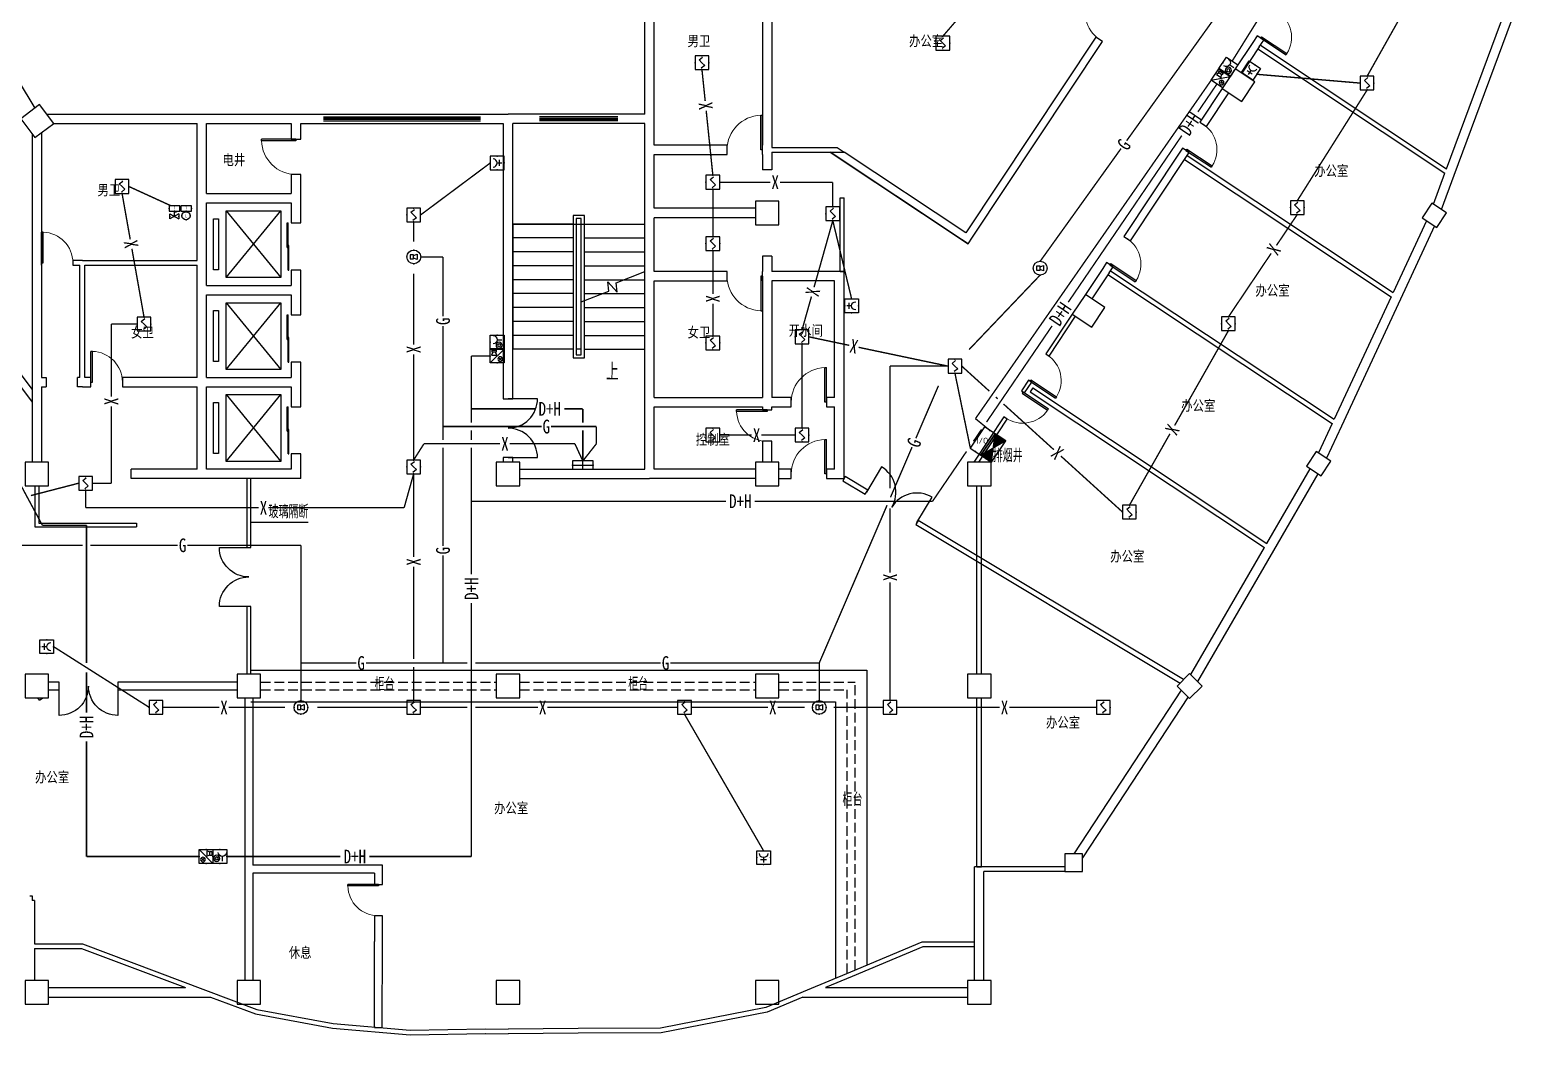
# Model space of a CAD drawing. Extents: x -149393 to 1177518, y -366685 to 296590.
# Drawn here: x 659492 to 697738, y -163112 to -137523 of the extents above; entities that cross this region are included whole.
import ezdxf
from ezdxf.enums import TextEntityAlignment as Align

# ---------------------------------------------------------------- set-up
doc = ezdxf.new("R2010")
doc.units = 0
doc.header["$LTSCALE"] = 1000
doc.header["$MEASUREMENT"] = 0
doc.linetypes.add('DASH', pattern=[0.35, 0.25, -0.1])
doc.linetypes.add('常规', pattern=[20, 10, 0, 10])
doc.layers.get('0').update_dxf_attribs({"linetype": 'CONTINUOUS'})
for name, color, linetype in [('COLUMN', 9, 'CONTINUOUS'), ('EQUIP-消防', 3, 'CONTINUOUS'), ('EQUIP-箱柜', 3, 'CONTINUOUS'), ('SIG_TEXT', 7, 'CONTINUOUS'), ('STAIR', 2, 'CONTINUOUS'), ('TEL_SYMB', 3, 'CONTINUOUS'), ('TEL_TEXT', 7, 'CONTINUOUS'), ('TH_TEXT', 7, 'CONTINUOUS'), ('WALL', 9, 'CONTINUOUS'), ('WALL-MOVE', 6, 'CONTINUOUS'), ('WINDOW', 4, 'CONTINUOUS'), ('WIRE-消防', 3, '常规'), ('WIRE-消防信号', 4, 'TG_S'), ('WIRE-消防电源', 2, 'TG_D')]:
    doc.layers.add(name, color=color, linetype=linetype)
doc.styles.add('_TCH_DIM', font='SIMPLEX', dxfattribs={"bigfont": 'GBCBIG'})
doc.styles.add('_TCH_LABEL', font='COMPLEX', dxfattribs={"bigfont": 'GBCBIG'})
doc.styles.add('_TEL_ATTDEF', font='GBENOR', dxfattribs={"width": 0.8, "height": 3, "bigfont": 'GBCBIG'})
doc.styles.add('_TEL_DIM', font='', dxfattribs={"width": 0.8, "height": 3.5})
doc.styles.get("Standard").update_dxf_attribs({"font": 'gbenor.shx', "bigfont": 'gbcbig.shx'})
doc.styles.add('TG_LINETYPE', font='SIMPLEX', dxfattribs={"width": 0.8, "height": 3, "bigfont": 'HZTXT'})
doc.styles.get('_TEL_DIM').set_extended_font_data('SimSun')
doc.linetypes.add('TG_D', pattern='A,2,-0.3,["D",TG_LINETYPE,S=0.1,R=0,X=-0.23,Y=-0.15],0', length=2.3)
doc.linetypes.add('TG_S', pattern='A,2,-0.45,["S",TG_LINETYPE,S=0.1,R=0,X=-0.3,Y=-0.15],0', length=2.45)

# ---------------------------------------------------------------- blocks, each defined once
blk = doc.blocks.new('$equip$00001423')
for p, q in [((0.75, 0.6), (-0.75, 0.6)), ((-0.75, 0.6), (-0.75, 0)), ((-0.75, 0.3), (0.75, 0.3)), ((-0.75, 0), (0.75, 0)), ((0, 0), (0, 0.6)), ((0.75, 0), (0.75, 0.6))]:
    blk.add_line(p, q)
for p in [(-0.75, 0.3), (0, 0.6), (0, 0), (0.75, 0.3)]:
    blk.add_point(p)
at = {"style": '_TCH_LABEL', "flags": 9}
blk.add_attdef('A', (0, 0), '', height=0.00002, dxfattribs=at)
blk = doc.blocks.new('$equip_U$00000103(cyc-PC)')
for p, q in [((0.5, 0.5), (-0.5, 0.5)), ((-0.5, 0.5), (-0.5, -0.5)), ((-0.2, 0.2), (0.05, 0.4)), ((0, 0), (-0.2, 0.2)), ((0, 0), (0.2, -0.2)), ((0.5, -0.5), (0.5, 0.5)), ((-0.5, -0.5), (0.5, -0.5)), ((0.2, -0.2), (-0.05, -0.4))]:
    blk.add_line(p, q)
for p in [(-0.5, 0), (0, 0.5), (0.5, 0), (0, -0.5)]:
    blk.add_point(p)
at = {"color": 7, "style": '_TEL_DIM', "flags": 1}
blk.add_attdef('A', text='', height=0.00002, dxfattribs=at).set_placement((0, 0), align=Align.MIDDLE_CENTER)
blk = doc.blocks.new('$equip_U$00000105(cyc-PC)')
for p, q in [((0.5, 1), (-0.5, 1)), ((-0.5, 1), (-0.5, 0)), ((-0.5, 0), (0.5, 0)), ((-0.17, 0.5), (-0.17, 0.15)), ((0.5, 0), (0.5, 1))]:
    blk.add_line(p, q)
for radius in [0.226, 0.113]:
    blk.add_circle((0.23, 0.36), radius)
blk.add_arc((-0.17, 0.8), 0.3, 180, 0)
for p in [(-0.5, 0.5), (0, 1), (0, 0), (0.5, 0.5)]:
    blk.add_point(p)
at = {"color": 7, "style": '_TEL_DIM', "flags": 1}
blk.add_attdef('A', text='', height=0.00002, dxfattribs=at).set_placement((0, 0), align=Align.MIDDLE_CENTER)
blk = doc.blocks.new('$equip_U$00000107(cyc-PC)')
for p, q in [((-0.5, 1), (-0.5, 0)), ((0.5, 1), (-0.5, 0)), ((0.5, 1), (-0.5, 1)), ((-0.5, 0), (0.5, 0)), ((-0.27, 0.87, 0), (-0.42, 0.87, 0)), ((-0.42, 0.87, 0), (-0.42, 0.57, 0)), ((-0.42, 0.57, 0), (-0.27, 0.57, 0)), ((-0.27, 0.82, 0), (-0.07, 0.92, 0)), ((-0.27, 0.57, 0), (-0.27, 0.87, 0)), ((-0.07, 0.52, 0), (-0.27, 0.62, 0)), ((-0.07, 0.92, 0), (-0.07, 0.52, 0)), ((0.11, 0.16), (0.34, 0.4)), ((0.11, 0.4), (0.34, 0.16)), ((0.5, 0), (0.5, 1))]:
    blk.add_line(p, q)
blk.add_circle((0.22, 0.28), 0.169)
for p in [(-0.5, 0.5), (0, 1), (0, 0), (0.5, 0.5)]:
    blk.add_point(p)
at = {"color": 7, "style": '_TEL_DIM', "flags": 1}
blk.add_attdef('A', text='', height=0.00002, dxfattribs=at).set_placement((0, 0), align=Align.MIDDLE_CENTER)
blk = doc.blocks.new('$equip$00001635')
for p, q in [((-0.01, -0.35, 0), (-0.26, -0.35, 0)), ((-0.26, -0.35, 0), (-0.26, -0.65, 0)), ((-0.26, -0.65, 0), (-0.01, -0.65, 0)), ((-0.01, -0.4, 0), (0.24, -0.3, 0)), ((-0.01, -0.65, 0), (-0.01, -0.35, 0)), ((0.24, -0.7, 0), (-0.01, -0.6, 0)), ((0.24, -0.3, 0), (0.24, -0.7, 0))]:
    blk.add_line(p, q)
blk.add_circle((0, -0.5), 0.5)
at = {"flags": 9}
blk.add_attdef('A', (0, 0), '', height=0.00002, dxfattribs=at)
blk.add_attdef('B', text='', height=0.4, dxfattribs=at).set_placement((0.85, -0.68), align=Align.MIDDLE_CENTER)
blk = doc.blocks.new('$equip_U$00000115(cyc-PC)')
for p in [(0.01, 0.5, 0), (-0.49, 0, 0), (0.01, -0.5, 0), (0.51, 0, 0)]:
    blk.add_point(p)
blk.add_blockref('$equip$00001635', (0.01, 0.5, 0))
at = {"color": 7, "style": '_TEL_DIM', "flags": 1}
blk.add_attdef('A', text='', height=0.00002, dxfattribs=at).set_placement((0, 0), align=Align.MIDDLE_CENTER)
blk = doc.blocks.new('$equip_U$00000302(cyc-PC)')
for p, q in [((0.5, 0.5), (-0.5, 0.5)), ((-0.5, 0.5), (-0.5, -0.5)), ((0, 0), (0, -0.35)), ((0.5, -0.5), (0.5, 0.5)), ((-0.5, -0.5), (0.5, -0.5)), ((-0.22, -0.17), (0.22, -0.17))]:
    blk.add_line(p, q)
blk.add_arc((0, 0.3), 0.3, 180, 0)
for p in [(-0.5, 0), (0, 0.5), (0.5, 0), (0, -0.5)]:
    blk.add_point(p)
at = {"color": 7, "style": '_TEL_DIM', "flags": 1}
blk.add_attdef('A', text='', height=0.00002, dxfattribs=at).set_placement((0, 0), align=Align.MIDDLE_CENTER)
blk = doc.blocks.new('$equip$00002785')
for p, q in [((0.65, 0.65), (-0.65, 0.65)), ((-0.65, 0.65), (-0.65, 0)), ((-0.65, 0), (0.65, 0)), ((0.65, 0), (0.65, 0.65))]:
    blk.add_line(p, q)
at = {"const_width": 0.04}
blk.add_lwpolyline([(-0.65, 0.65), (0.65, 0.65), (0.65, 0), (-0.65, 0), (-0.65, 0.65), (0.65, 0.65)], dxfattribs=at)
for p in [(-0.65, 0.33), (0, 0.65), (0, 0), (0.65, 0.33)]:
    blk.add_point(p)
at = {"color": 7}
blk.add_attdef('$TEXT$', text='', height=0.3, dxfattribs=at).set_placement((0.01, 0.34), align=Align.MIDDLE_CENTER)
at = {"color": 7, "flags": 1}
for tag, height, p in [('A', 0.00002, (0, 0)), ('B', 0.4, (0.9, 0.25))]:
    blk.add_attdef(tag, text='', height=height, dxfattribs=at).set_placement(p, align=Align.MIDDLE_CENTER)
blk = doc.blocks.new('$equip$00002794')
for p, q in [((0, -0.55), (0, 0)), ((0, 0), (0.23, 0)), ((-0.55, -0.85), (-0.55, -0.25)), ((-0.55, -0.25), (0.55, -0.85)), ((0.55, -0.25), (-0.55, -0.85)), ((0.55, -0.25), (0.55, -0.85))]:
    blk.add_line(p, q)
for p in [(-0.55, -0.55), (0, -0.55), (0.55, -0.55)]:
    blk.add_point(p)
at = {"color": 7, "flags": 1}
for tag, height, p in [('A', 0.00002, (0, 0)), ('B', 0.4, (0.8, -0.61))]:
    blk.add_attdef(tag, text='', height=height, dxfattribs=at).set_placement(p, align=Align.MIDDLE_CENTER)
blk = doc.blocks.new('$equip$00002792')
at = {"const_width": 0.04}
blk.add_lwpolyline([(-0.5, 0, -1), (0.5, 0, -1), (-0.5, 0, -1.463176)], format="xyb", dxfattribs=at)
blk.add_circle((0, 0), 0.5)
for p in [(-0.5, 0), (0, 0.5), (0.5, 0), (0, -0.5)]:
    blk.add_point(p)
at = {"color": 7}
blk.add_attdef('$TEXT$', text='', height=0.4, dxfattribs=at).set_placement((0, 0), align=Align.MIDDLE_CENTER)
at = {"color": 7, "flags": 1}
for tag, height, p in [('A', 0.00002, (0, 0)), ('B', 0.4, (0.75, -0.25))]:
    blk.add_attdef(tag, text='', height=height, dxfattribs=at).set_placement(p, align=Align.MIDDLE_CENTER)
blk = doc.blocks.new('A$C74276B88')
at = {"layer": 'EQUIP-消防', "linetype": 'ByBlock', "xscale": 207.6180480014955, "yscale": 207.6180480014955, "zscale": 207.6180480014955}
for name, p, values in [('$equip$00002785', (139, 228), {'$TEXT$': 'I'}), ('$equip$00002785', (438, 228), {'$TEXT$': 'I'}), ('$equip$00002792', (435, 108), {'$TEXT$': 'L'})]:
    blk.add_blockref(name, p, dxfattribs=at).add_auto_attribs(values)
blk.add_blockref('$equip$00002794', (140, 207), dxfattribs=at)
blk = doc.blocks.new('_FZHK')
blk.add_lwpolyline([(-0.5, -0.5), (0.5, -0.5), (0.5, 0.5), (-0.5, 0.5)], close=True)
blk = doc.blocks.new('$TCHSYS$DOOR2D')
for p, q in [((0.45, 0.975), (0.5, 0.975)), ((0.45, 0), (0.45, 0.975)), ((0.5, 0), (0.5, 0.975)), ((0.5, 0), (0.45, 0))]:
    blk.add_line(p, q)
at = {"lineweight": 13}
blk.add_arc((0.475, 0), 0.975, 91.4693, 180, dxfattribs=at)
blk = doc.blocks.new('$DorLib2D$00000029')
for p, q in [((-0.5, 0.169), (0.02, 0.169)), ((-0.5, 0.169), (-0.5, 0.15)), ((-0.5, 0.15), (0.02, 0.15)), ((-0.02, 0.187), (-0.02, 0.169)), ((-0.02, 0.187), (0.5, 0.187)), ((-0.02, 0.169), (0.5, 0.169)), ((0.02, 0.15), (0.02, 0.169)), ((0.5, 0.187), (0.5, 0.169))]:
    blk.add_line(p, q)
blk = doc.blocks.new('$DorLib2D$00000001')
for p, q in [((0.45, 0.975), (0.5, 0.975)), ((0.45, 0), (0.45, 0.975)), ((0.5, 0), (0.5, 0.975)), ((0.5, 0), (0.45, 0))]:
    blk.add_line(p, q)
at = {"lineweight": 13}
blk.add_arc((0.475, 0), 0.975, 91.4693, 180, dxfattribs=at)
blk = doc.blocks.new('$TCHSYS$WIN2D')
for p, q in [((-0.5, 0.5), (0.5, 0.5)), ((0.5, 0.1667), (-0.5, 0.1667)), ((0.5, -0.1667), (-0.5, -0.1667)), ((-0.5, -0.5), (0.5, -0.5))]:
    blk.add_line(p, q)
blk = doc.blocks.new('$equip$00003098')
for p, q in [((0.603, 0.349), (-0.697, 0.349)), ((0.603, 0.349), (-0.697, -0.301)), ((-0.697, 0.349), (0.603, -0.301)), ((-0.697, 0.349), (-0.697, -0.301)), ((0.603, -0.301), (0.603, 0.349)), ((-0.697, -0.301), (0.603, -0.301))]:
    blk.add_line(p, q)
at = {"const_width": 0.04}
blk.add_lwpolyline([(-0.697, 0.349), (-0.697, -0.301), (0.603, -0.301), (0.603, 0.349), (-0.697, 0.349), (-0.697, -0.301)], dxfattribs=at)
for p in [(-0.697, 0.024), (-0.047, 0.349), (0.603, 0.024), (-0.047, -0.301)]:
    blk.add_point(p)
for points in [[(-0.697, 0.349), (-0.047, 0.024), (-0.697, -0.301)], [(0.603, 0.349), (-0.047, 0.024), (0.603, -0.301)]]:
    blk.add_solid(points)
at = {"color": 7, "flags": 1}
for tag, height, p in [('A', 0.00002, (0, 0)), ('B', 0.4, (0.862, 0.002))]:
    blk.add_attdef(tag, text='', height=height, dxfattribs=at).set_placement(p, align=Align.MIDDLE_CENTER)
blk = doc.blocks.new('$equip$00002773')
for p, q in [((0.65, 0.65), (-0.65, 0.65)), ((-0.65, 0.65), (-0.65, 0)), ((-0.65, 0), (0.65, 0)), ((0.65, 0), (0.65, 0.65))]:
    blk.add_line(p, q)
at = {"const_width": 0.04}
blk.add_lwpolyline([(-0.65, 0.65), (-0.65, 0), (0.65, 0), (0.65, 0.65), (-0.65, 0.65), (-0.65, 0)], dxfattribs=at)
for p in [(-0.65, 0.325), (0, 0.65), (0, 0), (0.65, 0.325)]:
    blk.add_point(p)
at = {"color": 7}
blk.add_attdef('$TEXT$', text='', height=0.3, dxfattribs=at).set_placement((0.006, 0.343), align=Align.MIDDLE_CENTER)
at = {"color": 7, "flags": 1}
for tag, height, p in [('A', 0.00002, (0, 0)), ('B', 0.4, (0.905, 0.246))]:
    blk.add_attdef(tag, text='', height=height, dxfattribs=at).set_placement(p, align=Align.MIDDLE_CENTER)

msp = doc.modelspace()

# ---------------------------------------------------------------- linework, layer by layer
at = {"color": 59}
for p, q in [((664490.2, -142126.7), (665880.4, -143826.7)), ((664490.2, -143826.7), (665880.4, -142126.7)), ((664490.2, -144466.7), (665880.4, -146166.7)), ((664490.2, -146166.7), (665880.4, -144466.7)), ((664490.2, -146806.7), (665880.4, -148506.7)), ((664490.2, -148506.7), (665880.4, -146806.7))]:
    msp.add_line(p, q, dxfattribs=at)
for points in [[(679865.6, -140631.2), (683378.2, -142965)], [(665113.9, -150051.7), (666577.8, -150051.7)], [(665113.9, -153826.7), (680803.9, -153826.7), (680803.9, -161333.6)], [(665113.9, -154626.7), (680003.9, -154626.7), (680003.9, -161668.8)]]:
    msp.add_lwpolyline(points)
for points in [[(664490.2, -142126.7), (665880.4, -142126.7), (665880.4, -143826.7), (664490.2, -143826.7)], [(664160.2, -142326.7), (664288.7, -142326.7), (664288.7, -143626.7), (664160.2, -143626.7)], [(664490.2, -144466.7), (665880.4, -144466.7), (665880.4, -146166.7), (664490.2, -146166.7)], [(664160.2, -144666.7), (664288.7, -144666.7), (664288.7, -145966.7), (664160.2, -145966.7)], [(664490.2, -146806.7), (665880.4, -146806.7), (665880.4, -148506.7), (664490.2, -148506.7)], [(664160.2, -147006.7), (664288.7, -147006.7), (664288.7, -148306.7), (664160.2, -148306.7)]]:
    msp.add_lwpolyline(points, close=True, dxfattribs=at)
at = {"layer": 'STAIR', "color": 59}
for p, q in [((673608.2, -142246.9), (673319.5, -142246.9)), ((673319.5, -142246.9), (673319.5, -145869.4)), ((673608.2, -145869.4), (673608.2, -142246.9)), ((671783.9, -142463.5), (671783.9, -145652.9)), ((673319.5, -142463.5), (671783.9, -142463.5)), ((671783.9, -142463.5), (675143.9, -142463.5)), ((673529.5, -142325.7), (673398.2, -142325.7)), ((673398.2, -142325.7), (673398.2, -145790.7)), ((673398.2, -142463.5), (673398.2, -145652.9)), ((673529.5, -145790.7), (673529.5, -142325.7)), ((673529.5, -144306.6), (673529.5, -142463.5)), ((673608.2, -142463.5), (675143.9, -142463.5)), ((675143.9, -143668.7), (675143.9, -142463.5)), ((673319.5, -142817.9), (671783.9, -142817.9)), ((673608.2, -142817.9), (675143.9, -142817.9)), ((673319.5, -143172.3), (671783.9, -143172.3)), ((673608.2, -143172.3), (675143.9, -143172.3)), ((673319.5, -143526.6), (671783.9, -143526.6)), ((673608.2, -143526.6), (675143.9, -143526.6)), ((674414.2, -143957), (675143.9, -143668.7)), ((673319.5, -143881), (671783.9, -143881)), ((673529.5, -144447.7), (674234.8, -144169)), ((673608.2, -143881), (674606.5, -143881)), ((674234.8, -144169), (674208, -143936.4)), ((674208, -143936.4), (674442.2, -144200.5)), ((674442.2, -144200.5), (674414.2, -143957)), ((674606.5, -143881), (675143.9, -143881)), ((675143.9, -145652.9), (675143.9, -143809.8)), ((673319.5, -144235.4), (671783.9, -144235.4)), ((673529.5, -145652.9), (673529.5, -144447.7)), ((673608.2, -144235.4), (674066.8, -144235.4)), ((674066.8, -144235.4), (675143.9, -144235.4)), ((673319.5, -144589.8), (671783.9, -144589.8)), ((673319.5, -144944.1), (671783.9, -144944.1)), ((673608.2, -144589.8), (675143.9, -144589.8)), ((673608.2, -144944.1), (675143.9, -144944.1)), ((673319.5, -145298.5), (671783.9, -145298.5)), ((673608.2, -145298.5), (675143.9, -145298.5)), ((673319.5, -145652.9), (671783.9, -145652.9)), ((673529.5, -145652.9), (673398.2, -145652.9)), ((673608.2, -145652.9), (675143.9, -145652.9)), ((673319.5, -145869.4), (673608.2, -145869.4)), ((673398.2, -145790.7), (673529.5, -145790.7))]:
    msp.add_line(p, q, dxfattribs=at)
at = {"layer": 'TEL_SYMB', "color": 59}
msp.add_lwpolyline([(674336.7, -145830.1, 0, 0, 0), (674336.7, -144629.1, 105, 0, 0), (674336.7, -144235.4, 0, 0, 0)], format="xyseb", dxfattribs=at)
at = {"layer": 'WALL', "color": 59}
for p, q in [((695564.9, -141053.6), (697532.4, -135739.5)), ((695758.7, -141221.3), (697737.8, -135876)), ((675143.9, -139661.8), (675143.9, -136197.3)), ((675383.9, -139781.8), (675383.9, -136330.2)), ((678143.9, -137006.8), (678143.9, -140451.2)), ((678383.9, -137006.8), (678383.9, -140511.2)), ((690759.3, -138004.8), (695522.1, -141169.2)), ((690825.7, -137904.9), (695564.9, -141053.6)), ((659193, -138807.9), (659610.8, -139515.1)), ((659915.2, -139661.8), (663863.9, -139661.8)), ((660095.2, -139901.8), (663743.9, -139901.8)), ((663743.9, -141806.7), (663743.9, -139901.8)), ((663863.9, -139661.8), (666263.9, -139661.8)), ((663983.9, -139901.8), (666143.9, -139901.8)), ((663983.9, -141686.7), (663983.9, -139901.8)), ((666143.9, -139901.8), (666143.9, -140299.2)), ((666263.9, -139661.8), (671663.9, -139661.8)), ((666383.9, -140299.2), (666383.9, -139901.8)), ((666383.9, -139901.8), (671543.9, -139901.8)), ((671543.9, -139901.8), (671543.9, -146910.4)), ((675143.9, -139661.8), (671663.9, -139661.8)), ((675143.9, -139901.8), (671783.9, -139901.8)), ((671783.9, -146910.4), (671783.9, -139901.8)), ((675143.9, -140571.2), (675143.9, -139901.8)), ((675383.9, -140451.2), (675383.9, -139781.8)), ((659543.9, -140166.8), (659543.9, -146486.7)), ((659783.9, -140135.3), (659783.9, -146366.7)), ((666143.9, -140299.2), (666383.9, -140299.2)), ((675143.9, -142181.8), (675143.9, -140571.2)), ((677243.9, -140451.2), (675383.9, -140451.2)), ((675383.9, -142061.8), (675383.9, -140691.2)), ((675383.9, -140691.2), (677243.9, -140691.2)), ((677243.9, -140691.2), (677243.9, -140451.2)), ((678143.9, -140691.2), (678143.9, -140451.2)), ((678143.9, -140691.2), (678143.9, -141081.8)), ((678383.9, -140511.2), (680046.4, -140511.2)), ((678383.9, -140631.2), (678383.9, -141081.8)), ((678383.9, -140631.2), (680227, -140631.2)), ((680046.4, -140511.2), (680227, -140631.2)), ((688955.3, -140720.2), (694203.9, -144207.4)), ((678383.9, -141081.8), (678143.9, -141081.8)), ((688888.9, -140820.1), (694152.7, -144317.4)), ((666383.9, -141199.2), (666143.9, -141199.2)), ((666143.9, -141199.2), (666143.9, -141686.7)), ((666383.9, -141806.7), (666383.9, -141199.2)), ((695231.4, -141954.5), (695522.1, -141169.2)), ((695436.8, -142091), (695758.7, -141221.3)), ((663743.9, -143391), (663743.9, -141806.7)), ((663983.9, -141686.7), (666143.9, -141686.7)), ((666383.9, -142436.8), (666383.9, -141806.7)), ((663983.9, -141926.7), (666143.9, -141926.7)), ((663983.9, -143451), (663983.9, -141926.7)), ((666143.9, -141926.7), (666143.9, -142436.8)), ((675143.9, -143792.4), (675143.9, -142181.8)), ((677963.9, -142061.8), (675383.9, -142061.8)), ((666143.9, -142436.8), (666383.9, -142436.8)), ((677963.9, -142301.8), (675383.9, -142301.8)), ((675383.9, -143672.4), (675383.9, -142301.8)), ((695056.5, -142378.7), (694203.9, -144207.4)), ((695258.7, -142513), (694388.2, -144380.3)), ((659783.9, -143511), (659783.9, -143391)), ((660824.1, -143391), (660583.9, -143391)), ((660583.9, -143391), (660583.9, -143511)), ((660824.1, -143391), (663743.9, -143391)), ((678143.9, -143281.8), (678143.9, -143672.4)), ((678383.9, -143281.8), (678143.9, -143281.8)), ((678383.9, -143281.8), (678383.9, -143672.4)), ((660583.9, -143511), (660764.1, -143511)), ((660764.1, -146366.7), (660764.1, -143511)), ((660884.1, -146366.7), (660884.1, -143511)), ((660884.1, -143511), (663743.9, -143511)), ((663743.9, -144146.7), (663743.9, -143511)), ((663983.9, -144026.7), (663983.9, -143451)), ((666383.9, -143636.8), (666143.9, -143636.8)), ((666143.9, -143636.8), (666143.9, -144026.7)), ((666383.9, -144146.7), (666383.9, -143636.8)), ((675143.9, -146997), (675143.9, -143792.4)), ((677243.9, -143672.4), (675383.9, -143672.4)), ((677243.9, -143912.4), (677243.9, -143672.4)), ((678143.9, -143912.4), (678143.9, -143672.4)), ((680219.9, -143672.4), (678383.9, -143672.4)), ((680219.9, -146997), (680219.9, -143672.4)), ((686940.9, -143752), (692648.3, -147544)), ((687007.3, -143652.1), (692699.6, -147434)), ((663743.9, -146366.7), (663743.9, -144146.7)), ((663983.9, -144026.7), (666143.9, -144026.7)), ((666383.9, -144776.8), (666383.9, -144146.7)), ((675383.9, -143912.4), (677243.9, -143912.4)), ((675383.9, -146877), (675383.9, -143912.4)), ((678143.9, -143912.4), (678143.9, -146877)), ((678383.9, -143912.4), (678383.9, -146877)), ((679979.9, -143912.4), (678383.9, -143912.4)), ((679979.9, -146877), (679979.9, -143912.4)), ((663983.9, -146366.7), (663983.9, -144266.7)), ((663983.9, -144266.7), (666143.9, -144266.7)), ((666143.9, -144266.7), (666143.9, -144776.8)), ((694152.7, -144317.4), (692699.6, -147434)), ((694388.2, -144380.3), (692883.8, -147606.9)), ((666143.9, -144776.8), (666383.9, -144776.8)), ((666383.9, -145976.8), (666143.9, -145976.8)), ((666143.9, -145976.8), (666143.9, -146366.7)), ((666383.9, -146486.7), (666383.9, -145976.8)), ((659783.9, -146366.7), (659903.9, -146366.7)), ((659903.9, -146366.7), (659903.9, -146606.7)), ((660764.1, -146366.7), (660704.1, -146366.7)), ((660704.1, -146606.7), (660704.1, -146366.7)), ((661044, -146366.7), (660884.1, -146366.7)), ((661044, -146606.7), (661044, -146366.7)), ((663743.9, -146366.7), (661844, -146366.7)), ((661844, -146366.7), (661844, -146606.7)), ((663983.9, -146366.7), (666143.9, -146366.7)), ((659543.9, -146486.7), (659543.9, -146993.4)), ((659783.9, -146606.7), (659903.9, -146606.7)), ((659783.9, -146606.7), (659783.9, -146993.4)), ((660824.1, -146606.7), (660704.1, -146606.7)), ((660824.1, -146606.7), (661044, -146606.7)), ((661844, -146606.7), (663743.9, -146606.7)), ((663743.9, -148706.7), (663743.9, -146606.7)), ((663983.9, -148706.7), (663983.9, -146606.7)), ((663983.9, -146606.7), (666143.9, -146606.7)), ((666143.9, -146606.7), (666143.9, -147116.8)), ((666383.9, -147116.8), (666383.9, -146486.7)), ((685026.2, -146633.9), (684959.8, -146733.9)), ((684959.8, -146733.9), (690928.1, -150699.2)), ((685026.2, -146633.9), (690988.4, -150595.2)), ((659543.9, -146993.4), (659543.9, -148526.7)), ((659783.9, -146993.4), (659783.9, -148526.7)), ((666143.9, -147116.8), (666383.9, -147116.8)), ((671543.9, -146910.4), (671783.9, -146910.4)), ((675143.9, -148706.7), (675143.9, -146997)), ((675383.9, -146877), (678143.9, -146877)), ((675383.9, -148706.7), (675383.9, -147117)), ((675383.9, -147117), (678143.9, -147117)), ((678143.9, -147117), (678143.9, -147195.4)), ((678143.9, -147195.4), (678383.9, -147195.4)), ((678875.3, -146877), (678383.9, -146877)), ((678383.9, -147195.4), (678383.9, -147117)), ((678383.9, -147117), (678875.3, -147117)), ((678875.3, -147117), (678875.3, -146877)), ((679979.9, -146877), (679775.3, -146877)), ((679775.3, -146877), (679775.3, -147117)), ((679775.3, -147117), (679979.9, -147117)), ((679979.9, -148706.7), (679979.9, -147117)), ((680219.9, -148946.7), (680219.9, -146997)), ((692648.3, -147544), (692300, -148291.1)), ((692883.8, -147606.9), (692502.2, -148425.4)), ((678383.9, -147995.4), (678143.9, -147995.4)), ((678143.9, -147995.4), (678143.9, -148526.7)), ((678383.9, -148526.7), (678383.9, -147995.4)), ((666383.9, -148316.8), (666143.9, -148316.8)), ((666143.9, -148316.8), (666143.9, -148706.7)), ((666383.9, -148946.7), (666383.9, -148316.8)), ((663743.9, -148706.7), (662063.9, -148706.7)), ((662063.9, -148946.7), (662063.9, -148706.7)), ((665063.9, -148706.7), (663983.9, -148706.7)), ((666143.9, -148706.7), (665063.9, -148706.7)), ((671783.9, -148410.4), (671543.9, -148410.4)), ((671543.9, -148410.4), (671543.9, -148526.7)), ((671783.9, -148526.7), (671783.9, -148410.4)), ((671963.9, -148706.7), (675143.9, -148706.7)), ((677963.9, -148706.7), (675383.9, -148706.7)), ((678875.3, -148706.7), (678563.9, -148706.7)), ((678875.3, -148946.7), (678875.3, -148706.7)), ((679979.9, -148706.7), (679775.3, -148706.7)), ((679775.3, -148706.7), (679775.3, -148946.7)), ((690988.4, -150595.2), (692091.7, -148692.9)), ((663863.9, -148946.7), (662063.9, -148946.7)), ((665063.9, -148946.7), (663863.9, -148946.7)), ((666383.9, -148946.7), (665063.9, -148946.7)), ((671963.9, -148946.7), (675263.9, -148946.7)), ((677963.9, -148946.7), (675263.9, -148946.7)), ((678563.9, -148946.7), (678875.3, -148946.7)), ((679775.3, -148946.7), (680219.9, -148946.7)), ((680250.7, -148895.3), (680189, -148998.2)), ((680189, -148998.2), (680760.5, -149341)), ((680822.2, -149238.1), (680250.7, -148895.3)), ((683603.9, -153926.7), (683603.9, -149126.7)), ((683723.9, -153926.7), (683723.9, -149126.7)), ((691162.2, -150774), (692292, -148826)), ((680760.5, -149341), (680822.2, -149238.1)), ((682108.5, -150009.8), (682046.8, -150112.7)), ((682046.8, -150112.7), (688778.2, -154151.1)), ((688865.6, -154063.7), (682108.5, -150009.8)), ((689049.8, -153937.5), (690928.1, -150699.2)), ((689225.4, -154113.1), (691162.2, -150774)), ((688808, -154332.1), (686068.1, -158501.7)), ((688981.3, -154505.4), (686288.9, -158602.8)), ((683603.9, -158831.7), (683603.9, -154526.7)), ((683723.9, -158831.7), (683723.9, -154526.7)), ((685838.9, -158831.7), (683543.9, -158831.7)), ((683543.9, -161726.7), (683543.9, -158831.7)), ((683603.9, -158831.7), (683723.9, -158831.7)), ((685838.9, -158951.7), (683783.9, -158951.7)), ((683783.9, -161726.7), (683783.9, -158951.7)), ((659483.9, -159566.7), (659545.3, -159566.7)), ((659545.3, -159566.7), (659545.3, -159686.7)), ((659603.9, -159686.7), (659545.3, -159686.7)), ((659603.9, -159686.7), (659603.9, -160794.5)), ((659603.9, -160794.5), (660825.4, -160794.5)), ((659603.9, -160914.5), (659603.9, -161726.7)), ((659603.9, -160914.5), (660803.7, -160914.5)), ((660803.7, -160914.5), (663451, -161906.7)), ((660825.4, -160794.5), (663963.1, -161970.5)), ((682201.1, -160748.1), (680380.7, -161510.9)), ((682225.2, -160868.1), (680427, -161621.6)), ((683543.9, -160748.1), (682201.1, -160748.1)), ((683543.9, -160868.1), (682225.2, -160868.1)), ((683543.9, -160868.1), (683543.9, -160748.1)), ((680380.7, -161510.9), (679281.9, -161971.4)), ((680427, -161621.6), (679746.7, -161906.7)), ((659963.9, -161906.7), (663451, -161906.7)), ((659963.9, -162146.7), (664091.3, -162146.7)), ((663963.1, -161970.5), (665269.8, -162460.3)), ((664091.3, -162146.7), (665237.5, -162576.3)), ((679281.9, -161971.4), (678225.2, -162414.2)), ((679173.9, -162146.7), (678260.2, -162529.6)), ((679173.9, -162146.7), (683363.9, -162146.7)), ((679746.7, -161906.7), (683363.9, -161906.7)), ((665269.8, -162460.3), (667211.3, -162824.1)), ((678225.2, -162414.2), (675548.1, -162936.9)), ((678260.2, -162529.6), (675560, -163056.8)), ((665237.5, -162576.3), (667195, -162943.2)), ((667211.3, -162824.1), (669173.2, -162992.1)), ((667195, -162943.2), (669169.2, -163112.1)), ((669169.2, -163112.1), (671094.5, -163075.5)), ((669173.2, -162992.1), (671092.2, -162955.5)), ((671092.8, -163075.5), (671663.3, -163080.6)), ((671093.9, -162955.5), (671664.4, -162960.6)), ((673448.1, -162945.7), (671663.4, -162960.6)), ((673449.1, -163065.7), (671664.4, -163080.6)), ((675548.1, -162936.9), (673448.4, -162945.7)), ((675560, -163056.8), (673448.9, -163065.7))]:
    msp.add_line(p, q, dxfattribs=at)
at = {"layer": 'WALL'}
for p, q in [((690741.6, -137670.1), (690625.9, -137844.2)), ((690908.2, -137780.8), (690741.6, -137670.1)), ((686635.8, -137700.7), (683322.3, -142687.8)), ((683488.9, -142798.5), (686802.3, -137811.4)), ((686802.3, -137811.4), (686635.8, -137700.7)), ((690625.9, -137844.2), (690183.2, -138510.5)), ((690792.5, -137954.9), (690349.8, -138621.2)), ((690792.5, -137954.9), (690908.2, -137780.8)), ((653263.2, -138625.8), (659543.9, -147000.1)), ((659543.9, -146666.7), (653423.2, -138505.8)), ((689851.2, -139010.3), (689283.1, -139865.3)), ((689449.7, -139976), (690017.8, -139121)), ((689283.1, -139865.3), (689449.7, -139976)), ((683211.7, -142854.4), (679865.6, -140631.2)), ((683322.3, -142687.8), (680227, -140631.2)), ((688755.5, -140659.5), (687347.6, -142778.6)), ((688840.4, -140531.7), (688755.5, -140659.5)), ((689007, -140642.4), (688840.4, -140531.7)), ((688922.1, -140770.1), (689007, -140642.4)), ((687514.1, -142889.2), (688922.1, -140770.1)), ((683378.2, -142965), (683211.7, -142854.4)), ((683378.2, -142965), (683488.9, -142798.5)), ((683488.9, -142798.5), (683488.9, -142798.5)), ((687347.6, -142778.6), (687514.1, -142889.2)), ((686807.5, -143591.3), (686364.8, -144257.7)), ((686974.1, -143702), (686531.4, -144368.4)), ((686904.8, -143444.9), (686807.5, -143591.3)), ((687071.4, -143555.6), (686904.8, -143444.9)), ((686974.1, -143702), (687071.4, -143555.6)), ((686032.8, -144757.4), (685359.4, -145770.9)), ((685442.7, -145826.3), (686116.1, -144812.8)), ((685359.4, -145770.9), (685442.7, -145826.3)), ((684916.7, -146437.3), (684736.1, -146709.2)), ((685000, -146492.6), (684916.7, -146437.3)), ((684736.1, -146709.2), (684819.3, -146764.5)), ((684819.3, -146764.5), (685000, -146492.6)), ((684293.3, -147375.5), (683528.5, -148526.7)), ((683648.5, -148526.7), (684376.6, -147430.9)), ((684376.6, -147430.9), (684293.3, -147375.5)), ((660229.9, -154126.7), (659963.9, -154126.7)), ((660229.9, -154326.7), (660229.9, -154126.7)), ((664763.9, -154126.7), (661729.9, -154126.7)), ((661729.9, -154126.7), (661729.9, -154326.7)), ((659963.9, -154326.7), (660229.9, -154326.7)), ((661729.9, -154326.7), (664763.9, -154326.7)), ((659733.9, -154586.7), (659688.9, -154526.7)), ((659733.9, -154586.7), (659813.9, -154526.7)), ((664963.9, -154526.7), (664963.9, -158891.7)), ((665163.9, -154526.7), (665163.9, -158791.7)), ((664963.9, -158891.7), (664963.9, -161726.7)), ((668463.9, -158791.7), (665163.9, -158791.7)), ((665163.9, -158991.7), (665163.9, -161726.7)), ((668263.9, -158991.7), (665163.9, -158991.7)), ((668263.9, -158991.7), (668263.9, -159279.1)), ((668463.9, -159279.1), (668463.9, -158791.7)), ((668263.9, -159279.1), (668463.9, -159279.1)), ((668463.9, -160079.1), (668263.9, -160079.1)), ((668263.9, -160079.1), (668263.9, -160731.7)), ((668463.9, -160731.7), (668463.9, -160079.1)), ((668259.7, -162922.2), (668263.9, -160731.5)), ((668459.7, -162922.6), (668463.9, -160731.9)), ((668259.7, -162922.2), (668459.7, -162922.6))]:
    msp.add_line(p, q, dxfattribs=at)
at = {"layer": 'WALL', "linetype": 'DASH'}
for p, q in [((665363.9, -154126.7), (671363.9, -154126.7)), ((671963.9, -154126.7), (677963.9, -154126.7)), ((678563.9, -154126.7), (680503.9, -154126.7)), ((680503.9, -161459.3), (680503.9, -154126.7)), ((665363.9, -154326.7), (671363.9, -154326.7)), ((671963.9, -154326.7), (677963.9, -154326.7)), ((678563.9, -154326.7), (680303.9, -154326.7)), ((680303.9, -161543.1), (680303.9, -154326.7))]:
    msp.add_line(p, q, dxfattribs=at)
at = {"layer": 'WALL-MOVE', "color": 59}
for p, q in [((680119.9, -143672.4), (680119.9, -141799.2)), ((680119.9, -141799.2), (680219.9, -141799.2)), ((680219.9, -143672.4), (680219.9, -141799.2)), ((680119.9, -143672.4), (680219.9, -143672.4)), ((659613.9, -149126.7), (659613.9, -150176.7)), ((659713.9, -149126.7), (659713.9, -150076.7)), ((665013.9, -148946.7), (665013.9, -150698.8)), ((665113.9, -150698.8), (665113.9, -148946.7)), ((659613.9, -150176.7), (662202.3, -150176.7)), ((659713.9, -150076.7), (662202.3, -150076.7)), ((662202.3, -150076.7), (662202.3, -150176.7)), ((665013.9, -150698.8), (665113.9, -150698.8)), ((665113.9, -152198.8), (665013.9, -152198.8)), ((665013.9, -152198.8), (665013.9, -153926.7)), ((665113.9, -153926.7), (665113.9, -152198.8))]:
    msp.add_line(p, q, dxfattribs=at)
at = {"layer": 'WINDOW', "color": 59, "extrusion": (-2.99942e-32, -1.22461e-16, -1)}
msp.add_lwpolyline([(-671663.9, -148410.4), (-672413.9, -148410.4, -0.4142136), (-671663.9, -147660.4, -0.4142136), (-672413.9, -146910.4), (-671663.9, -146910.4)], format="xyb", dxfattribs=at)
at = {"layer": 'WINDOW', "color": 59, "extrusion": (1.05012e-16, -6.30007e-17, -1)}
msp.add_lwpolyline([(-682077.6, -150061.3), (-682463.5, -149418.1, -0.4142136), (-681434.5, -149675.4, -0.4142136), (-681177.2, -148646.5), (-680791.4, -149289.6)], format="xyb", dxfattribs=at)
at = {"layer": 'WINDOW', "color": 59}
for points in [[(665063.9, -152198.8), (664313.9, -152198.8, -0.4142136), (665063.9, -151448.8, -0.4142136), (664313.9, -150698.8), (665063.9, -150698.8)], [(661729.9, -154226.7), (661729.9, -154976.7, -0.4142136), (660979.9, -154226.7, -0.4142136), (660229.9, -154976.7), (660229.9, -154226.7)]]:
    msp.add_lwpolyline(points, format="xyb", dxfattribs=at)
at = {"layer": 'WIRE-消防', "color": 2, "linetype": '常规', "const_width": 35}
for points in [[(687416.4, -140342.2), (692284.3, -133555)], [(685215.1, -143411.3), (687274, -140540.6)], [(669439.5, -143300.2), (670007.5, -143300.2)], [(670007.5, -143300.2), (670007.5, -144817.3)], [(685215.1, -143761.3), (683403.6, -145660.9)], [(670007.5, -145061.6), (670007.5, -147958.5)], [(682624, -146581.9), (682048.8, -147919.5)], [(670007.5, -147619), (672516.6, -147619)], [(672760.8, -147619), (673915, -147619)], [(673915, -147619), (673915, -148056.1)], [(670007.5, -148158.5), (670007.5, -150658.7)], [(673568.6, -148496.7), (673915, -148056.1)], [(681952.3, -148143.9), (681402.7, -149422.2)], [(681316.7, -149622.2), (679589.1, -153640.1)], [(658897.1, -150643), (660830.2, -150643)], [(661030.2, -150643), (663254.9, -150643)], [(663499.1, -150643), (666389.8, -150643)], [(666389.8, -153640.1), (666389.8, -150643)], [(670007.5, -150903), (670007.5, -153640.1)], [(666389.8, -154595.9), (666389.8, -153640.1)], [(666389.8, -153640.1), (667801.5, -153640.1)], [(668045.7, -153640.1), (670631.3, -153640.1)], [(670831.3, -153640.1), (675552.3, -153640.1)], [(675796.5, -153640.1), (679589.1, -153640.1)], [(679589.1, -154595.9), (679589.1, -153640.1)]]:
    msp.add_lwpolyline(points, dxfattribs=at)
at = {"layer": 'WIRE-消防', "color": 0, "linetype": '常规', "const_width": 35}
for points in [[(690105.2, -138311.7), (692752.1, -134070.5)], [(689714.9, -138899.2), (689232.7, -139606.6)], [(688820.1, -140212.1), (685930, -144452.2)], [(685517.4, -145057.7), (683849.6, -147504.5)], [(671212.8, -145824.3), (670731.3, -145824.3)], [(670731.3, -145824.3), (670731.3, -147519)], [(672360.9, -147169.3), (670731.3, -147169.3)], [(673568.6, -147169.3), (673093.7, -147169.3)], [(673568.6, -147519), (673568.6, -147169.3)], [(670731.3, -147719), (670731.3, -147958.5)], [(673568.6, -148496.7), (673568.6, -147719)], [(683722.4, -147691.1), (683515.3, -147995)], [(658859.6, -148373.8), (659806.1, -150133.8)], [(670731.3, -148158.5), (670731.3, -151381.3)], [(683338.8, -148254), (682474.4, -149522.2)], [(677213, -149522.2), (670731.3, -149522.2)], [(682474.4, -149522.2), (677945.7, -149522.2)], [(659806.1, -150133.8), (660930.2, -150133.8)], [(660930.2, -150133.8), (660930.2, -153638.5)], [(670731.3, -152114), (670731.3, -158568.2)], [(660930.2, -153875.4), (660930.2, -154905.2)], [(660930.2, -155638), (660930.2, -158568.2)], [(663798, -158568.2), (660930.2, -158568.2)], [(664503.4, -158568.2), (667397, -158568.2)], [(668129.7, -158568.2), (670731.3, -158568.2)]]:
    msp.add_lwpolyline(points, dxfattribs=at)
at = {"layer": 'WIRE-消防', "linetype": '常规', "const_width": 35}
for points in [[(682735, -137682.6), (684085, -136115.5)], [(693540.2, -138699.5), (694472, -137043.3)], [(676602.1, -138529.2), (676685, -139333.4)], [(690728.2, -138649.9), (693365.2, -138874.5)], [(691761.9, -141869.3), (693540.2, -139049.5)], [(676710.1, -139576.4), (676879.8, -141222.6)], [(669436, -142232.6), (671212.8, -140907.6)], [(662010.3, -141507.7), (663080.8, -141998.1)], [(677054.8, -141397.6), (678344.6, -141397.6)], [(678588.9, -141397.6), (679933.9, -141397.6)], [(679933.9, -142026.9), (679933.9, -141397.6)], [(661835.3, -141682.7), (662043.2, -142853.2)], [(676879.8, -142785.8), (676879.8, -141572.6)], [(691231.4, -143008.5), (691761.9, -142219.3)], [(669261, -142407.6), (669261, -142908.7)], [(679456.6, -144073.1), (679933.9, -142376.9)], [(680413.8, -144371.6), (679933.9, -142376.9)], [(662085.9, -143093.6), (662395.4, -144835.8)], [(676879.8, -144243.9), (676879.8, -143135.8)], [(690009.2, -144826.6), (691095.1, -143211.2)], [(669261, -143729.3), (669261, -145535.4)], [(676879.8, -145315.5), (676879.8, -144488.2)], [(679150.4, -145161.1), (679390.4, -144308.3)], [(662220.4, -145010.8), (661561.7, -145010.8)], [(661561.7, -145010.8), (661561.7, -146857.7)], [(679325.4, -145336.1), (680352, -145552)], [(688638.9, -147592.7), (690009.2, -145176.6)], [(679150.4, -147662.6), (679150.4, -145511.1)], [(680591, -145602.3), (682868.7, -146081.4)], [(669261, -145779.6), (669261, -148471.7)], [(682868.7, -146081.4), (681392.7, -146081.4)], [(681392.7, -149192.4), (681392.7, -146081.4)], [(683218.7, -146081.4), (683918.7, -146716.8)], [(684086.7, -146869.3), (684132.9, -146911.3)], [(661561.7, -147101.9), (661561.7, -149062.6)], [(684282.5, -147047), (685561.5, -148208)], [(677054.8, -147837.6), (677870.4, -147837.6)], [(678114.6, -147837.6), (678975.4, -147837.6)], [(687487.7, -149622.5), (688518.4, -147805.1)], [(669261, -148471.7), (669522.3, -148058.5)], [(669522.3, -148058.5), (671462.3, -148058.5)], [(671706.6, -148058.5), (673366.9, -148058.5)], [(673568.6, -148496.7), (673366.9, -148058.5)], [(685742.4, -148372.2), (687312.7, -149797.5)], [(659513, -149377.6), (660731.3, -149062.6)], [(661081.3, -149062.6), (661561.7, -149062.6)], [(669261, -148821.7), (669017.9, -149687.4)], [(669261, -148821.7), (669261, -150945.5)], [(660906.3, -149237.6), (660906.3, -149687.4)], [(660906.3, -149687.4), (665314.8, -149687.4)], [(665559, -149687.4), (669017.9, -149687.4)], [(681392.7, -151338.4), (681392.7, -149698.7)], [(669261, -151189.8), (669261, -153540.1)], [(681392.7, -154595.9), (681392.7, -151582.7)], [(660092.8, -153225.3), (662527.5, -154770.9)], [(669261, -153740.1), (669261, -154595.9)], [(662877.5, -154770.9), (664309.5, -154770.9)], [(664553.7, -154770.9), (665981.7, -154770.9)], [(666809.2, -154770.9), (669086, -154770.9)], [(669436, -154770.9), (670631.3, -154770.9)], [(670831.3, -154770.9), (672423.6, -154770.9)], [(672667.8, -154770.9), (675983.2, -154770.9)], [(676333.2, -154770.9), (678283, -154770.9)], [(678527.3, -154770.9), (679214.5, -154770.9)], [(679952.7, -154770.9), (681217.7, -154770.9)], [(681567.7, -154770.9), (684183.9, -154770.9)], [(684428.2, -154770.9), (686647.8, -154770.9)], [(678171.2, -158421.7), (676158.2, -154945.9)]]:
    msp.add_lwpolyline(points, dxfattribs=at)
at = {"layer": 'WIRE-消防信号', "linetype": 'TG_S', "const_width": 35}
msp.add_lwpolyline([(683043.7, -146256.4), (683435.9, -148167.9)], dxfattribs=at)
at = {"layer": 'WIRE-消防电源', "linetype": 'TG_D', "const_width": 35}
for points in [[(683566.9, -147418.6), (689569.1, -138802.4)], [(683566.9, -147418.6), (683931, -147716.4)]]:
    msp.add_lwpolyline(points, dxfattribs=at)

# ---------------------------------------------------------------- block references
msp.add_blockref('A$C74276B88', (663030.4, -142360.7))
at = {"layer": 'COLUMN', "color": 59}
for p, xscale, yscale, zscale, rotation in [((690267.1, -138926.4), 599.999999999965, 599.999999999965, 599.999999999965, 326.3999999999982), ((659675.2, -139841.8), 600.0000000000464, 600.0000000000464, 600.0000000000464, 36.86999999999623), ((695253.8, -142239.6), 449.9999999999738, 449.9999999999738, 449.9999999999738, 326.3999999999982), ((686448.7, -144673.6), 599.999999999973, 599.999999999973, 599.999999999973, 326.3999999999969), ((692305, -148564.5), 449.9999999999738, 449.9999999999738, 449.9999999999738, 326.3999999999982), ((689020.8, -154226.7), 449.9999999999679, 449.9999999999679, 449.9999999999679, 45.00000000000525)]:
    msp.add_blockref('_FZHK', p, dxfattribs=dict(at, xscale=xscale, yscale=yscale, zscale=zscale, rotation=rotation))
for p, xscale, yscale, zscale in [((678263.9, -142181.8), 600, 600, 600), ((659663.9, -148826.7), 600, 600, 600), ((671663.9, -148826.7), 600, 600, 600), ((678263.9, -148826.7), 600, 600, 600), ((683663.9, -148826.7), 600, 600, 600), ((659663.9, -154226.7), 600, 600, 600), ((665063.9, -154226.7), 600, 600, 600), ((671663.9, -154226.7), 600, 600, 600), ((678263.9, -154226.7), 600, 600, 600), ((683663.9, -154226.7), 600, 600, 600), ((686063.9, -158726.7), 450, 450, 450), ((659663.9, -162026.7), 600, 600, 600), ((665063.9, -162026.7), 600, 600, 600), ((671663.9, -162026.7), 600, 600, 600), ((678263.9, -162026.7), 600, 600, 600), ((683663.9, -162026.7), 600, 600, 600)]:
    msp.add_blockref('_FZHK', p, dxfattribs=dict(at, xscale=xscale, yscale=yscale, zscale=zscale))
at = {"layer": 'EQUIP-消防', "zscale": 350}
for name, p, xscale, yscale in [('$equip_U$00000103(cyc-PC)', (682735, -137857.6), 350, 350), ('$equip_U$00000103(cyc-PC)', (676602.1, -138354.2), 350, 350), ('$equip_U$00000103(cyc-PC)', (693540.2, -138874.5), 350, 350), ('$equip_U$00000103(cyc-PC)', (661835.3, -141507.7), 350, 350), ('$equip_U$00000103(cyc-PC)', (676879.8, -141397.6), 350, 350), ('$equip_U$00000103(cyc-PC)', (691761.9, -142044.3), 350, 350), ('$equip_U$00000103(cyc-PC)', (669261, -142232.6), 350, 350), ('$equip_U$00000103(cyc-PC)', (679933.9, -142201.9), 350, 350), ('$equip_U$00000103(cyc-PC)', (676879.8, -142960.8), 350, 350), ('$equip_U$00000115(cyc-PC)', (669261, -143300.2), 350, 350), ('$equip_U$00000115(cyc-PC)', (685211.6, -143586.3), 350, 350), ('$equip_U$00000103(cyc-PC)', (662395.4, -145010.8), 350, 350), ('$equip_U$00000103(cyc-PC)', (690009.2, -145001.6), 350, 350), ('$equip_U$00000103(cyc-PC)', (676879.8, -145490.5), 350, 350), ('$equip_U$00000103(cyc-PC)', (679150.4, -145336.1), 350, 350), ('$equip_U$00000103(cyc-PC)', (683043.7, -146081.4), 350, 350), ('$equip_U$00000103(cyc-PC)', (676879.8, -147837.6), 350, 350), ('$equip_U$00000103(cyc-PC)', (679150.4, -147837.6), 350, 350), ('$equip_U$00000103(cyc-PC)', (669261, -148646.7), 350, 350), ('$equip_U$00000103(cyc-PC)', (660906.3, -149062.6), 350, 350), ('$equip_U$00000103(cyc-PC)', (687487.7, -149797.5), 350, 350), ('$equip_U$00000103(cyc-PC)', (662702.5, -154770.9), 350, 350), ('$equip_U$00000115(cyc-PC)', (666386.3, -154770.9), 350, 350), ('$equip_U$00000103(cyc-PC)', (669261, -154770.9), 350, 350), ('$equip_U$00000103(cyc-PC)', (676158.2, -154770.9), 350, 350), ('$equip_U$00000115(cyc-PC)', (679585.6, -154770.9), 350, 350), ('$equip_U$00000103(cyc-PC)', (681392.7, -154770.9), 350, 350), ('$equip_U$00000103(cyc-PC)', (686822.8, -154770.9), 350, 350), ('$equip_U$00000302(cyc-PC)', (678171.2, -158596.7), -350, 350.0000000001164)]:
    msp.add_blockref(name, p, dxfattribs=dict(at, xscale=xscale, yscale=yscale))
at = {"layer": 'EQUIP-消防'}
for name, p, xscale, yscale, zscale, rotation in [('$equip_U$00000105(cyc-PC)', (690154.1, -138554.3), -350.0000000000242, 350.0000000000873, 350, 56.39971569429217), ('$equip_U$00000302(cyc-PC)', (690582.4, -138553.1), -349.9999999999843, 350.0000000000291, 350, 326.3997849716542), ('$equip_U$00000107(cyc-PC)', (689957.5, -138850.3), -350.0000000000242, 350.0000000000873, 350, 56.39971569429217), ('$equip_U$00000302(cyc-PC)', (671387.8, -140907.6), 350, 350, 350, 90), ('$equip_U$00000302(cyc-PC)', (680413.8, -144546.6), -350, 350.0000000000873, 350, 270), ('$equip_U$00000105(cyc-PC)', (671562.8, -145469), -350.0000000000015, 350.0000000000582, 350, 89.99971569427152), ('$equip_U$00000107(cyc-PC)', (671562.8, -145824.3), -350.0000000000015, 350.0000000000582, 350, 89.99971569427152), ('$equip$00003098', (683998.9, -148180.1), 500, 500, 500, 236.3999999999844), ('$equip_U$00000302(cyc-PC)', (659917.8, -153225.3), -350, 350.0000000000873, 350, 270), ('$equip_U$00000107(cyc-PC)', (663973, -158743.2), -350.0000000000017, 350.0000000000291, 350, 359.9997156942715), ('$equip_U$00000105(cyc-PC)', (664328.4, -158743.2), -350.0000000000017, 350.0000000000291, 350, 359.9997156942715)]:
    msp.add_blockref(name, p, dxfattribs=dict(at, xscale=xscale, yscale=yscale, zscale=zscale, rotation=rotation))
ref = msp.add_blockref('$equip$00002773', (683886.5, -148077), dxfattribs=dict(at, xscale=500.0000000000001, yscale=500.0000000000001, zscale=500.0000000000001, rotation=56.39999999998428))
ref.add_attrib('$TEXT$', 'I/O', dxfattribs={"layer": '0', "color": 7, "height": 150, "style": '_TEL_ATTDEF'}).set_placement((683745.4, -147979.5), align=Align.MIDDLE_CENTER)
at = {"layer": 'EQUIP-箱柜', "xscale": 350, "yscale": 350, "zscale": 350}
msp.add_blockref('$equip$00001423', (673568.6, -148706.7), dxfattribs=at)
at = {"layer": 'WINDOW', "color": 59}
for name, p, xscale, yscale, zscale, rotation in [('$DorLib2D$00000001', (686940.4, -137422.9), -800, -800, -800, 236.4000000000005), ('$DorLib2D$00000001', (691046.3, -137392.3), 800, 800, 800, 236.4000000000005), ('$TCHSYS$WIN2D', (673463.9, -139781.8), 2000, 100, 2000, 180), ('$DorLib2D$00000001', (689145, -140253.8), 800, 800, 800, 236.4000000000011), ('$TCHSYS$DOOR2D', (666263.9, -140749.2), -900, -900, -900, 270), ('$DorLib2D$00000029', (666263.9, -143036.8), -1200, -1200, -1200, 270), ('$DorLib2D$00000001', (687209.5, -143167.1), 800, 800, 800, 236.4000000000005), ('$DorLib2D$00000029', (666263.9, -145376.8), -1200, -1200, -1200, 270), ('$DorLib2D$00000001', (685179.7, -146131.8), 800.0000000000001, 800.0000000000001, 800.0000000000001, 236.4000000000007), ('$DorLib2D$00000001', (684556.3, -147070), -800.0000000000001, 800, -800.0000000000001, 236.4000000000007), ('$DorLib2D$00000029', (666263.9, -147716.8), -1200, -1200, -1200, 270), ('$DorLib2D$00000001', (678263.9, -147595.4), -800, -800, -800, 269.9999999999964), ('$DorLib2D$00000001', (668363.9, -159679.1), 800, 800, 800, 90.00000000000091)]:
    msp.add_blockref(name, p, dxfattribs=dict(at, xscale=xscale, yscale=yscale, zscale=zscale, rotation=rotation))
for name, p, xscale, yscale, zscale in [('$TCHSYS$WIN2D', (668963.9, -139781.8), 4000, -100, 4000), ('$DorLib2D$00000001', (677693.9, -140571.2), 900, 900, 900), ('$DorLib2D$00000001', (660183.9, -143451), -800, 800, -800), ('$DorLib2D$00000001', (677693.9, -143792.4), 900, -900, 900), ('$DorLib2D$00000001', (661444, -146486.7), -800, 800, -800), ('$DorLib2D$00000001', (679325.3, -146997), 900, 900, 900), ('$DorLib2D$00000001', (679325.3, -148826.7), 900, 900, 900)]:
    msp.add_blockref(name, p, dxfattribs=dict(at, xscale=xscale, yscale=yscale, zscale=zscale))

# ---------------------------------------------------------------- texts
at = {"layer": 'SIG_TEXT', "style": '_TEL_DIM', "width": 0.8}
for s, rotation, p in [('X', 275.88607, (676697.6, -139454.9)), ('D+H', 55.72221, (689026.4, -139909.3)), ('G', 54.3508, (687345.2, -140441.4)), ('X', 280.07417, (662064.6, -142973.4)), ('X', 56.08978, (691163.3, -143109.8)), ('X', 74.28324, (679423.5, -144190.7)), ('X', 90, (676879.8, -144366.1)), ('D+H', 55.72221, (685723.7, -144754.9)), ('G', 90, (670007.5, -144939.5)), ('X', 90, (669261, -145657.5)), ('X', 348.12077, (680471.5, -145577.2)), ('X', 90, (661561.7, -146979.8)), ('X', 60.44027, (688578.7, -147698.9)), ('G', 66.73371, (682000.6, -148031.7)), ('X', 317.77062, (685652, -148290.1)), ('X', 90, (669261, -151067.6)), ('G', 90, (670007.5, -150780.8)), ('X', 90, (681392.7, -151460.6)), ('D+H', 90, (670731.3, -151747.6)), ('D+H', 90, (660930.2, -155271.6)), ('D+H', 359.99999, (667763.3, -158568.2))]:
    msp.add_text(s, height=350, rotation=rotation, dxfattribs=at).set_placement(p, align=Align.MIDDLE_CENTER)
for s, p in [('X', (678466.7, -141397.6)), ('D+H', (672727.3, -147169.3)), ('G', (672638.7, -147619)), ('X', (671584.4, -148058.5)), ('X', (677992.5, -147837.6)), ('X', (665436.9, -149687.4)), ('D+H', (677579.4, -149522.2)), ('G', (663377, -150643)), ('G', (667923.6, -153640.1)), ('G', (675674.4, -153640.1)), ('X', (664431.6, -154770.9)), ('X', (672545.7, -154770.9)), ('X', (678405.2, -154770.9)), ('X', (684306.1, -154770.9))]:
    msp.add_text(s, height=350, dxfattribs=at).set_placement(p, align=Align.MIDDLE_CENTER)
at = {"layer": 'TEL_TEXT', "color": 59, "style": '_TEL_DIM', "width": 0.8}
for s, p in [('男卫', (676234.7, -137932.7)), ('办公室', (681876.1, -137932.7)), ('电井', (664391.3, -140961.2)), ('办公室', (692192.6, -141239.7)), ('男卫', (661209.9, -141729)), ('办公室', (690696.6, -144286)), ('女卫', (662065.5, -145353.4)), ('女卫', (676234.7, -145353.4)), ('开水间', (678810.8, -145307.8)), ('办公室', (688805.4, -147219.6)), ('控制室', (676445.8, -148082.4)), ('办公室', (686998.9, -151055.8)), ('办公室', (685361.8, -155286.9)), ('办公室', (659619.7, -156681.6)), ('办公室', (671309, -157465.4)), ('休息', (666081, -161148.2))]:
    msp.add_text(s, height=265.82, dxfattribs=at).set_placement(p)
at = {"layer": 'TEL_TEXT', "color": 59, "style": '_TCH_DIM'}
msp.add_text('上', height=443.1, rotation=359.2986, dxfattribs=at).set_placement((674161, -146443.6))
at = {"layer": 'TEL_TEXT'}
msp.add_text('玻璃隔断', height=337.59, dxfattribs=at).set_placement((665567.9, -149956.1))
at = {"layer": 'TEL_TEXT', "linetype": 'DASH'}
for p in [(668268.6, -154347.2), (674726, -154343), (680182.3, -157285.5)]:
    msp.add_text('柜台', height=337.59, dxfattribs=at).set_placement(p)
at = {"layer": 'TH_TEXT'}
msp.add_text('排烟井', height=337.59, dxfattribs=at).set_placement((684007.8, -148527.3))

doc.saveas('drawing.dxf')
